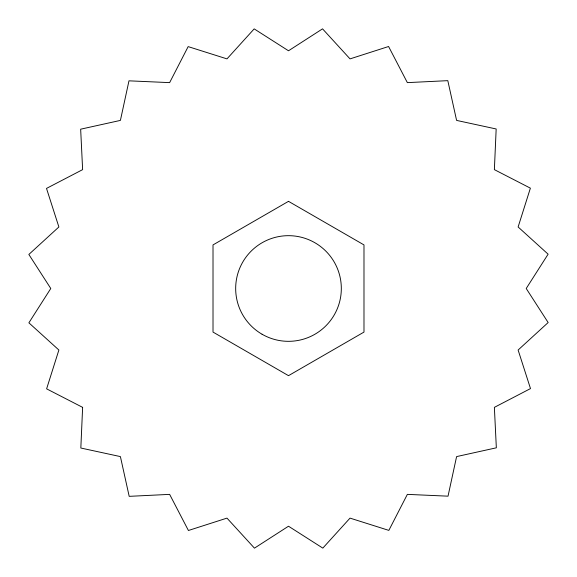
<?xml version="1.0" encoding="UTF-8"?>
<svg xmlns="http://www.w3.org/2000/svg" width="577" height="577" viewBox="0 0 577 577"><rect width="100%" height="100%" fill="white"/><g stroke="black" fill="none" stroke-linecap="round" stroke-linejoin="round"><path stroke-width="0.87" d="M82.626 407.362L80.83 448.026L120.405 456.595L129.19 496.343L169.638 494.374L188.412 530.494L226.977 518.117L254.457 548.15L288.5 526.217L322.817 548.114L350.023 518.117L388.84 530.386L407.362 494.374L448.026 496.17L456.595 456.595L496.343 447.81L494.374 407.362L530.494 388.588L518.117 350.023L548.15 322.543L526.217 288.5L548.114 254.183L518.117 226.977L530.386 188.16L494.374 169.638L496.17 128.974L456.595 120.405L447.81 80.657L407.362 82.626L388.588 46.506L350.023 58.883L322.543 28.85L288.5 50.783L254.183 28.886L226.977 58.883L188.16 46.614L169.638 82.626L128.974 80.83L120.405 120.405L80.657 129.19L82.626 169.638L46.506 188.412L58.883 226.977L28.85 254.457L50.783 288.5L28.886 322.817L58.883 350.023L46.614 388.84L82.626 407.362M288.5 201.337L213.014 244.915L213.014 332.085L288.5 375.663L363.986 332.085L363.986 244.915L288.5 201.337M262.088 334.249A52.824 52.824 0 0 0 341.324 288.5A52.824 52.824 0 0 0 262.088 242.751A52.824 52.824 0 0 0 262.088 334.249"/></g></svg>
